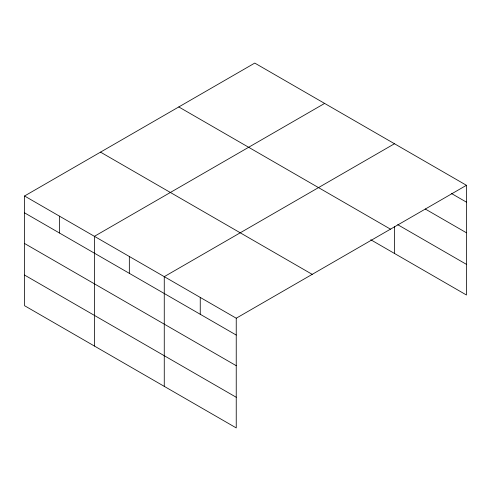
<?xml version="1.0" encoding="UTF-8"?>
<svg xmlns="http://www.w3.org/2000/svg" width="491" height="491" viewBox="0 0 491 491"><rect width="100%" height="100%" fill="white"/><g stroke="black" fill="none" stroke-linecap="round" stroke-linejoin="round"><path stroke-width="0.74" d="M24.55 195.995L236.239 318.211L236.239 427.919L24.55 305.703L24.55 195.995L254.761 63.081L466.45 185.297L466.45 295.005L370.754 239.749M324.619 103.417L94.407 236.331L94.407 346.032M394.476 143.746L164.264 276.66L164.264 386.362M236.239 318.211L466.45 185.297M451.401 193.46L466.45 202.151M425.231 208.994L466.45 232.789M397.747 224.694L466.45 264.361M178.792 106.946L390.48 229.162M100.52 152.136L312.208 274.352M24.55 212.849L236.239 335.058M24.55 243.487L236.239 365.703M24.55 275.058L236.239 397.274M394.476 226.639L394.476 253.448M200.248 297.436L200.248 314.283M129.336 256.492L129.336 273.34M59.479 216.163L59.479 233.01"/></g></svg>
